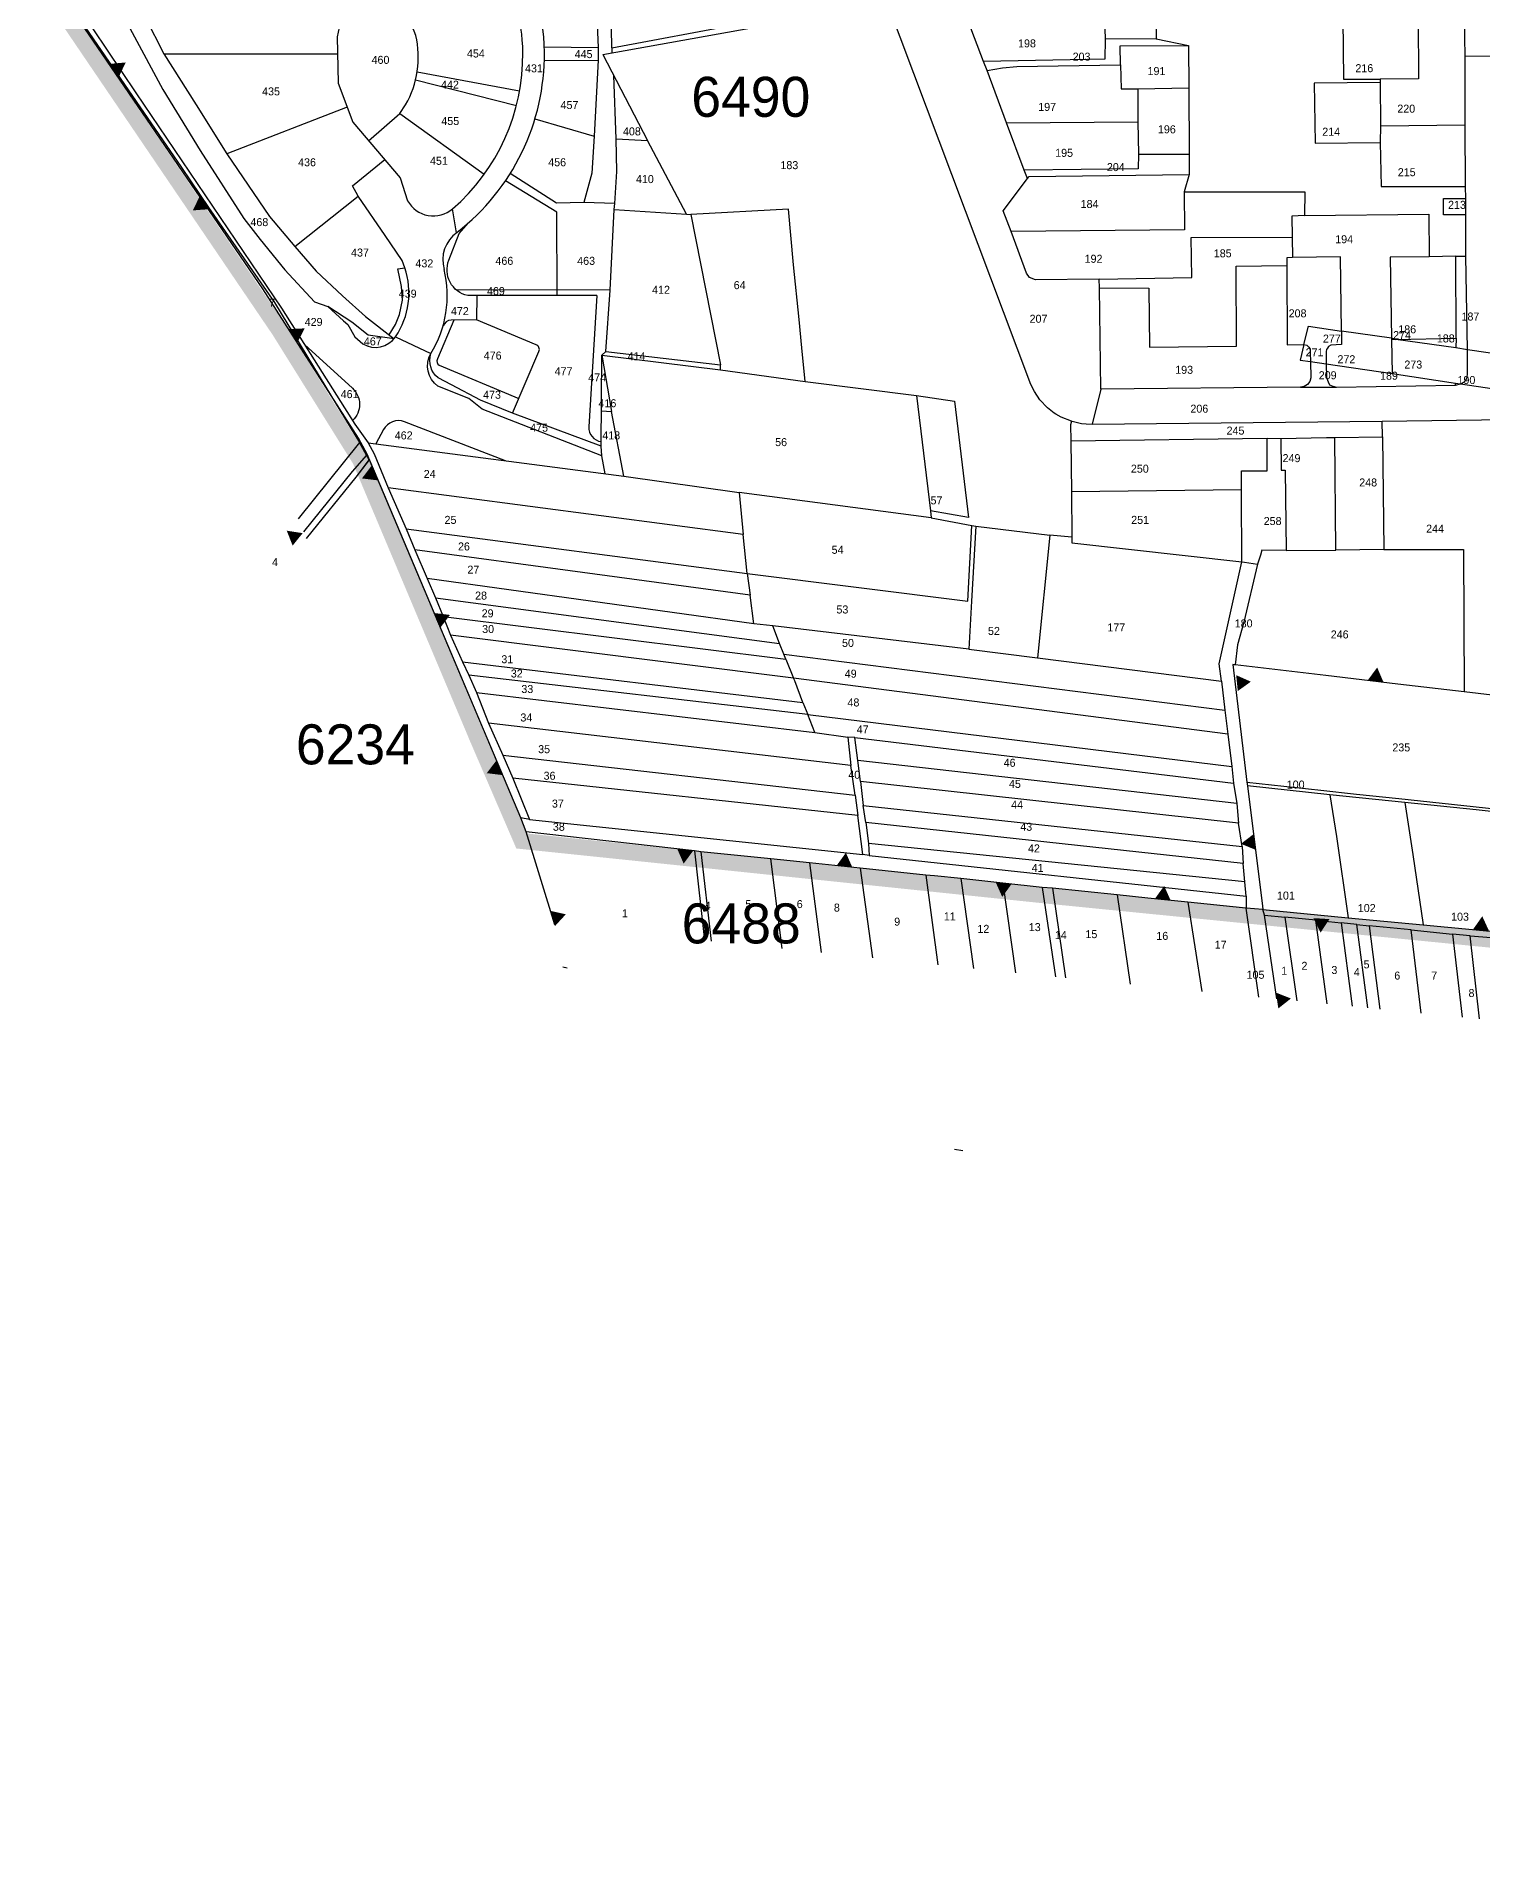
# Model space of a CAD drawing. Extents: x -493 to 187849, y -1657 to 664362.
# Drawn here: x 186292 to 187196, y 660977 to 662117 of the extents above; entities that cross this region are included whole.
import ezdxf

# ---------------------------------------------------------------- set-up
doc = ezdxf.new("R2010")
doc.units = 0
doc.header["$MEASUREMENT"] = 0
doc.layers.get('0').update_dxf_attribs({"linetype": 'CONTINUOUS'})
for name, color, linetype in [('0DXF_GUSH', 3, 'CONTINUOUS'), ('0G_GV_LIN', 10, 'CONTINUOUS'), ('1DXF_GUSH', 3, 'CONTINUOUS'), ('1G_GV_LIN', 1, 'CONTINUOUS'), ('BOUNDARY', 1, 'CONTINUOUS'), ('GBOUND_BOUNDARY', 5, 'CONTINUOUS'), ('HELKA', 3, 'CONTINUOUS')]:
    doc.layers.add(name, color=color, linetype=linetype)
doc.styles.get("Standard").update_dxf_attribs({"font": 'dimheb.shx'})

# ---------------------------------------------------------------- blocks, each defined once
blk = doc.blocks.new('TVC_FENCE')
blk.add_solid([(-0.5, 0), (0.5, 0), (0, 0.87)])

msp = doc.modelspace()

# ---------------------------------------------------------------- linework, layer by layer
at = {"layer": '0DXF_GUSH'}
for points in [[(186473, 661898), (186433.5, 661959.6), (186313.7, 662134.8), (186276.2, 662222.2)], [(186277.6, 662221.9), (186315.2, 662133.7), (186354.3, 662076.6), (186382.8, 662035.3), (186399.7, 662010.4), (186440.9, 661950.9), (186473, 661898)], [(186965.6, 662152.6), (186991.8, 662152.7), (186991.7, 662115.8)], [(186646, 662105.9), (186824, 662137.8)], [(186938.9, 661876.8), (186932.5, 661879.3), (186929.1, 661881.1), (186928, 661881.8), (186923.8, 661885.1), (186919, 661890.2), (186915.7, 661895.3), (186913.3, 661900.2), (186912.8, 661901.4), (186824, 662137.8)], [(186884, 662101.6), (186874.3, 662126.8)], [(186959.3, 662134.5), (186959.9, 662115.5)], [(187133.7, 662128.4), (187108.5, 662128.2), (187108.8, 662090.6), (187131.7, 662090.6)], [(187155.5, 662128.6), (187155.7, 662090.7), (187131.7, 662090.6)], [(187184.8, 662104.7), (187184.4, 662128.9)], [(186959.9, 662115.5), (186959.8, 662103.1), (186884, 662101.6)], [(186991.7, 662115.8), (186959.9, 662115.5)], [(186991.7, 662115.8), (187012.1, 662111.6)], [(186646, 662105.9), (186673.9, 662052.2)], [(186969.5, 662099.5), (186969.4, 662111.4), (187012.1, 662111.6)], [(187012.1, 662111.6), (187012.3, 662085.1)], [(187208.7, 662104.9), (187184.8, 662104.7)], [(187184.9, 662062.1), (187184.8, 662104.7)], [(186886.1, 662095.9), (186884, 662101.6)], [(186886.1, 662095.9), (186895.8, 662097.7), (186904.8, 662098.5), (186969.5, 662099.5)], [(186898.3, 662063.3), (186886.1, 662095.9)], [(186969.5, 662099.5), (186969.9, 662084.5), (186980.3, 662084.6)], [(186980.3, 662084.6), (187012.3, 662085.1)], [(186980.3, 662084.6), (186980.3, 662063.8)], [(187012.3, 662085.1), (187012.4, 662043.6)], [(187131.7, 662088.4), (187090.6, 662088.1), (187091.2, 662050.6), (187131.8, 662051)], [(187131.7, 662090.6), (187131.7, 662088.4)], [(187131.7, 662088.4), (187131.9, 662061.4)], [(186898.3, 662063.3), (186980.3, 662063.8)], [(186909.4, 662033.7), (186898.3, 662063.3)], [(186980.3, 662063.8), (186980.7, 662043.6)], [(187131.9, 662061.4), (187131.8, 662051)], [(187131.9, 662061.4), (187184.9, 662062.1)], [(187185.2, 662023.5), (187184.9, 662062.1)], [(186698.2, 662006.1), (186673.9, 662052.2)], [(187131.8, 662051), (187132.4, 662023.4), (187185.2, 662023.5)], [(186980.7, 662043.6), (186980.5, 662034.4), (186909.4, 662033.7)], [(186980.7, 662043.6), (187012.4, 662043.6)], [(187012.4, 662043.6), (187012.4, 662031)], [(186901.1, 661995.3), (186896.2, 662008.3), (186911.4, 662028.4)], [(186911.4, 662028.4), (186909.4, 662033.7)], [(186911.4, 662028.4), (186912.4, 662029.8), (187012.4, 662031)], [(187012.4, 662031), (187009.3, 662020.2)], [(187185.3, 662015.9), (187185.2, 662023.5)], [(187009.3, 662020.2), (187009.5, 661996.4), (186901.1, 661995.3)], [(187009.3, 662020.2), (187084.8, 662020.2), (187084.5, 662005.3)], [(187185.4, 662005.7), (187171.4, 662005.7), (187171.3, 662016), (187185.3, 662015.9)], [(187185.4, 662005.7), (187185.3, 662015.9)], [(186698.2, 662006.1), (186701.1, 662005.9)], [(186772.4, 661901.6), (186770.4, 661922.7), (186768.7, 661940.4), (186765.2, 661974.6), (186762, 662009.2), (186701.1, 662005.9)], [(186701.1, 662005.9), (186719.5, 661912.1)], [(187084.5, 662005.3), (187076.5, 662005), (187076.7, 661991.8)], [(187084.5, 662005.3), (187162.1, 662006.1), (187162.4, 661979.6)], [(187185.4, 661979.9), (187185.4, 662005.7)], [(186956.2, 661965.6), (186916.3, 661965.2), (186912.6, 661966.6), (186910.8, 661969.3), (186901.1, 661995.3)], [(186956.2, 661965.6), (187014, 661966.6), (187013.6, 661991.5), (187076.7, 661991.8)], [(187076.7, 661991.8), (187077, 661979.1)], [(187077, 661979.1), (187073.5, 661978.9), (187073.5, 661974.1)], [(187107.7, 661933.1), (187107, 661979.4), (187077, 661979.1)], [(187162.4, 661979.6), (187138.1, 661979.3), (187138.9, 661928.6)], [(187179, 661979.9), (187162.4, 661979.6)], [(187179, 661979.9), (187185.4, 661979.9)], [(187179.2, 661928.6), (187179, 661979.9)], [(187186.4, 661921.4), (187185.4, 661979.9)], [(186956.4, 661960.1), (186956.2, 661965.6)], [(186956.4, 661960.1), (186987.3, 661959.9), (186987.7, 661923.1), (187042, 661923.6), (187041.7, 661973.6), (187073.5, 661974.1)], [(187073.5, 661974.1), (187073.7, 661924.4), (187084.1, 661924.7)], [(186957.2, 661896.8), (186956.4, 661960.1)], [(187084.1, 661924.7), (187087, 661936.2), (187107.7, 661933.1)], [(187107.7, 661933.1), (187107.6, 661924.7), (187101, 661924.2), (187099.5, 661923.5), (187098.8, 661922.5), (187098.2, 661921.6), (187098, 661920.4), (187098.1, 661912.6)], [(187138.9, 661928.6), (187107.7, 661933.1)], [(187084.1, 661924.7), (187081.7, 661914.9), (187088.3, 661914.1)], [(187084.1, 661924.7), (187086, 661924.2), (187087.1, 661923.1), (187088, 661921.8), (187088.1, 661919.6), (187088.3, 661914.1)], [(187138.9, 661928.6), (187138.8, 661927.8)], [(187141.6, 661927.9), (187138.8, 661927.8)], [(187138.8, 661927.8), (187139.2, 661906.5)], [(187141.6, 661927.9), (187138.9, 661928.6)], [(187141.6, 661927.9), (187179.2, 661928.6)], [(187179, 661922.6), (187141.6, 661927.9)], [(187179.2, 661928.6), (187179, 661922.6)], [(187186.4, 661921.4), (187179, 661922.6)], [(187181.9, 661900.1), (187184, 661901.1), (187185.4, 661902.4), (187186.2, 661904.4), (187186.4, 661906.4), (187186.4, 661921.4)], [(187210.7, 661917.8), (187186.4, 661921.4)], [(186645.4, 661918), (186719.6, 661908.8)], [(186645.4, 661918), (186651.5, 661882.8)], [(186719.6, 661908.8), (186719.5, 661912.1)], [(186719.6, 661908.8), (186772.4, 661901.6)], [(187088.3, 661914.1), (187088.4, 661903.8), (187087.8, 661901.6), (187086.4, 661899.8), (187084.3, 661898.5), (187082, 661898)], [(187088.3, 661914.1), (187098.1, 661912.6)], [(187098.1, 661912.6), (187139.2, 661906.5)], [(187098.1, 661912.6), (187098.2, 661904), (187099.2, 661901.4), (187100.2, 661899.6), (187102.1, 661898.6), (187104.4, 661898.1)], [(186473, 661898), (186493.9, 661863.5)], [(186498.8, 661856.1), (186493.4, 661866.2), (186473, 661898)], [(186772.4, 661901.6), (186842, 661892.8)], [(187082, 661898), (186957.2, 661896.8)], [(187082, 661898), (187104.4, 661898.1)], [(187104.4, 661898.1), (187178.8, 661899.4)], [(187139.2, 661906.5), (187178.9, 661900.5)], [(187178.8, 661899.4), (187178.9, 661900.5)], [(187178.8, 661899.4), (187181.9, 661900.1)], [(187178.9, 661900.5), (187181.9, 661900.1)], [(187181.9, 661900.1), (187301.2, 661882.5)], [(186842, 661892.8), (186850.8, 661820.7)], [(186842, 661892.8), (186865.8, 661889.4), (186874.5, 661816.6), (186850.8, 661820.7)], [(186957.2, 661896.8), (186951.8, 661875)], [(186659.2, 661842.4), (186651.5, 661882.8)], [(186938.9, 661876.8), (186938.3, 661874.6), (186938.4, 661864.6)], [(186938.9, 661876.8), (186939.4, 661876.8), (186943.5, 661875.8), (186945.2, 661875.4), (186948.1, 661875.1), (186951.8, 661875)], [(186951.8, 661875), (187133, 661876.9)], [(187133, 661876.9), (187210.5, 661877.8), (187218.4, 661877.8)], [(187133.3, 661867), (187133, 661876.9)], [(186493.9, 661863.5), (186455.6, 661815.8)], [(186498.3, 661855.6), (186493.9, 661863.5)], [(186499.4, 661863.3), (186659.2, 661842.4)], [(186499.4, 661863.3), (186503.2, 661856.4), (186511.8, 661835.2)], [(186938.4, 661864.6), (187061.2, 661866.1)], [(186938.4, 661864.6), (186938.8, 661832.6)], [(187045.1, 661833.8), (187045.1, 661845.8), (187061.1, 661845.8), (187061.2, 661866.1)], [(187061.2, 661866.1), (187069.7, 661866)], [(187069.7, 661866), (187098.2, 661866.5), (187103.5, 661866.6)], [(187069.7, 661866), (187069.9, 661846.1), (187072.4, 661846.1), (187073, 661796)], [(187103.5, 661866.6), (187133.3, 661867)], [(187104, 661796.2), (187103.5, 661866.6)], [(187133.3, 661867), (187134.1, 661796.5)], [(186498.3, 661855.6), (186489.3, 661845.4), (186459, 661807.6)], [(186460.8, 661803.5), (186491.9, 661841.9), (186500.3, 661852.7), (186498.3, 661855.6)], [(186498.8, 661856.1), (186498.3, 661855.6)], [(186594.8, 661628.8), (186500.3, 661852.7), (186498.8, 661856.1)], [(186659.2, 661842.4), (186731.2, 661832.2)], [(186511.8, 661835.2), (186523.1, 661809.5)], [(186733.7, 661805.9), (186511.8, 661835.2)], [(186851.3, 661816.4), (186731.2, 661832.2)], [(186731.2, 661832.2), (186733.7, 661805.9)], [(187045.1, 661833.8), (186938.8, 661832.6)], [(186938.8, 661832.6), (186939.1, 661804.3)], [(187045.3, 661788.8), (187045.1, 661831.7), (187045.1, 661833.8)], [(186850.8, 661820.7), (186851.3, 661816.4)], [(186523.1, 661809.5), (186528.5, 661796.4)], [(186523.1, 661809.5), (186736.3, 661781.6)], [(186736.3, 661781.6), (186874.1, 661764.4), (186876.7, 661811.6)], [(186851.3, 661816.4), (186876.7, 661811.6)], [(186879.2, 661811.2), (186876.4, 661764.2), (186874.7, 661734.4)], [(186876.7, 661811.6), (186879.2, 661811.2)], [(186879.2, 661811.2), (186925.4, 661805.6)], [(186528.5, 661796.4), (186536.2, 661778.4)], [(186738, 661768.1), (186528.5, 661796.4)], [(186736.3, 661781.6), (186733.7, 661805.9)], [(186925.4, 661805.6), (186917.7, 661728.8)], [(186939.1, 661804.3), (186925.4, 661805.6)], [(186939.1, 661804.3), (186939.1, 661800.7), (187045.3, 661788.8)], [(187073, 661796), (187057.8, 661796.1), (187056.9, 661793.1), (187055.2, 661787.4)], [(187073, 661796), (187104, 661796.2)], [(187134.1, 661796.5), (187104, 661796.2)], [(187134.1, 661796.5), (187183.9, 661796.6), (187184.2, 661707.6)], [(187032.7, 661714.2), (187031.1, 661725.1), (187045.3, 661788.8)], [(187055.2, 661787.4), (187046.5, 661751.2), (187042.7, 661737), (187041.1, 661724.6)], [(187045.3, 661788.8), (187047.1, 661788.6), (187055.2, 661787.4)], [(186536.2, 661778.4), (186541.5, 661766.3)], [(186740.3, 661750.2), (186536.2, 661778.4)], [(186736.3, 661781.6), (186738, 661768.1)], [(186541.5, 661766.3), (186546.2, 661754.8)], [(186541.5, 661766.3), (186756.5, 661737.9)], [(186740.3, 661750.2), (186738, 661768.1)], [(186546.2, 661754.8), (186550.8, 661743.1)], [(186546.2, 661754.8), (186760.3, 661728.1)], [(186752.3, 661748.8), (186740.3, 661750.2)], [(186550.8, 661743.1), (186558.4, 661726.4)], [(186765.2, 661716.1), (186550.8, 661743.1)], [(186756.5, 661737.9), (186752.3, 661748.8)], [(186874.7, 661734.4), (186752.3, 661748.8)], [(186759.2, 661731.2), (186756.5, 661737.9)], [(186558.4, 661726.4), (186562.2, 661718)], [(186558.4, 661726.4), (186770.9, 661700.9)], [(186760.3, 661728.1), (186759.2, 661731.2)], [(186759.2, 661731.2), (187034.8, 661696.1)], [(186760.3, 661728.1), (186765.2, 661716.1)], [(186874.7, 661734.4), (186917.7, 661728.8)], [(186917.7, 661728.8), (187032.7, 661714.2)], [(186562.2, 661718), (186567, 661707.2)], [(186774.1, 661693.5), (186562.2, 661718)], [(187036.5, 661681.2), (186765.2, 661716.1)], [(186770.9, 661700.9), (186765.9, 661714.5), (186765.2, 661716.1)], [(187041.1, 661724.6), (187040.2, 661724.6), (187039.7, 661724.7), (187048.5, 661651.1)], [(187184.2, 661707.6), (187142.9, 661712.5), (187097.9, 661717.9), (187041.1, 661724.6)], [(186567, 661707.2), (186574.5, 661688)], [(186567, 661707.2), (186778.6, 661682.2)], [(187032.7, 661714.2), (187034.8, 661696.1)], [(187256.4, 661699.1), (187193, 661706.5), (187184.2, 661707.6)], [(186770.9, 661700.9), (186774.1, 661693.5)], [(186778.6, 661682.2), (186774.1, 661693.5)], [(186774.1, 661693.5), (187039.1, 661660.9)], [(187034.8, 661696.1), (187036.5, 661681.2)], [(186574.5, 661688), (186583.5, 661668.1)], [(186801, 661661.5), (186574.5, 661688)], [(186778.6, 661682.2), (186799.1, 661679.2)], [(187036.5, 661681.2), (187039.1, 661660.9)], [(186803.5, 661679), (186799.1, 661679.2)], [(186799.1, 661679.2), (186801, 661661.5)], [(186805.3, 661664.8), (186803.5, 661679)], [(186803.5, 661679), (187040.1, 661650.6)], [(186583.5, 661668.1), (186589.8, 661653.6)], [(186583.5, 661668.1), (186803.7, 661643.1)], [(186803.7, 661643.1), (186801, 661661.5)], [(186807.1, 661651.6), (186805.3, 661664.8)], [(187042.2, 661637.8), (186805.3, 661664.8)], [(187039.1, 661660.9), (187040.1, 661650.6)], [(186805.3, 661630.4), (186589.8, 661653.6)], [(186589.8, 661653.6), (186600.1, 661627.9)], [(186807.1, 661651.6), (186808.6, 661636.7)], [(187043.2, 661625.6), (186807.1, 661651.6)], [(187040.1, 661650.6), (187042.2, 661637.8)], [(187048.5, 661651.1), (187048.8, 661648.8)], [(187048.5, 661651.1), (187094.8, 661646.1), (187117, 661643.7), (187143.4, 661640.9), (187197.5, 661635.1), (187219.3, 661632.9)], [(187100.3, 661643.3), (187048.8, 661648.8)], [(187048.8, 661648.8), (187053.4, 661612.1), (187058.2, 661573.8), (187058.5, 661571.6)], [(186803.7, 661643.1), (186805.3, 661630.4)], [(186810.3, 661625.9), (186808.6, 661636.7)], [(186808.6, 661636.7), (187045.5, 661611)], [(187042.2, 661637.8), (187043.2, 661625.6)], [(187147.1, 661638.5), (187100.3, 661643.3)], [(187100.3, 661643.3), (187104.4, 661617.2), (187111.7, 661566.4)], [(187219.9, 661630.8), (187191.8, 661633.8), (187147.1, 661638.5)], [(187147.1, 661638.5), (187152.1, 661605.9), (187158.6, 661562)], [(186600.1, 661627.9), (186594.8, 661628.8)], [(186598.2, 661620.1), (186594.8, 661628.8)], [(186600.1, 661627.9), (186808.4, 661605.9)], [(186808.4, 661605.9), (186805.3, 661630.4)], [(186810.3, 661625.9), (186812, 661612.9)], [(187046.2, 661600.3), (186810.3, 661625.9)], [(187045.5, 661611), (187043.2, 661625.6)], [(186703.4, 661608.2), (186598.2, 661620.1)], [(186616, 661562), (186598.2, 661620.1)], [(186812, 661612.9), (186812.5, 661605.3)], [(187047.3, 661588.9), (186812, 661612.9)], [(186707.2, 661607.7), (186703.4, 661608.2)], [(186703.4, 661608.2), (186709.6, 661552.3)], [(186751.1, 661603.2), (186707.2, 661607.7)], [(186707.2, 661607.7), (186713.7, 661551.8)], [(186775.1, 661600.8), (186751.1, 661603.2)], [(186758.1, 661547.2), (186751.1, 661603.2)], [(186806.9, 661597.4), (186775.1, 661600.8)], [(186775.1, 661600.8), (186782.5, 661544.7)], [(186812.5, 661605.3), (186808.4, 661605.9)], [(186812.5, 661605.3), (187048, 661579.9)], [(187045.5, 661611), (187046.2, 661600.3)], [(186847.9, 661593.1), (186806.9, 661597.4)], [(186806.9, 661597.4), (186814.6, 661541.4)], [(186847.9, 661593.1), (186855.4, 661537.1)], [(186869.8, 661591), (186853.3, 661592.6), (186847.9, 661593.1)], [(186896, 661588.1), (186869.8, 661591)], [(186869.8, 661591), (186877.6, 661534.8)], [(187047.3, 661588.9), (187046.2, 661600.3)], [(186920.6, 661585.4), (186896, 661588.1)], [(186896, 661588.1), (186904, 661532.1)], [(186927, 661584.9), (186920.6, 661585.4)], [(186920.6, 661585.4), (186928.9, 661529.5)], [(186967.5, 661580.7), (186927, 661584.9)], [(186927, 661584.9), (186935.1, 661528.9)], [(186967.5, 661580.7), (186975.5, 661524.9)], [(187011.5, 661576.1), (186986.5, 661578.7), (186967.5, 661580.7)], [(187048, 661579.9), (187047.3, 661588.9)], [(187048, 661579.9), (187048, 661572.4)], [(187011.5, 661576.1), (187020.4, 661520.4)], [(187048, 661572.4), (187045.7, 661572.7), (187011.5, 661576.1)], [(187058.5, 661571.6), (187048, 661572.4)], [(187056, 661516.9), (187048, 661572.4)], [(187059.4, 661568.1), (187058.5, 661571.6)], [(187058.5, 661571.6), (187111.7, 661566.4)], [(187059.4, 661568.1), (187072.2, 661566.8)], [(187067.2, 661515.8), (187059.4, 661568.1)], [(187091.5, 661564.9), (187072.2, 661566.8)], [(187072.2, 661566.8), (187079.6, 661514.6)], [(187091.5, 661564.9), (187107.4, 661563.2)], [(187098.7, 661512.7), (187091.5, 661564.9)], [(187117.2, 661562.3), (187107.4, 661563.2)], [(187107.4, 661563.2), (187114.2, 661511.1)], [(187111.7, 661566.4), (187158.6, 661562)], [(187117.2, 661562.3), (187125, 661561.3)], [(187124.1, 661510.1), (187117.2, 661562.3)], [(187151.1, 661558.8), (187125, 661561.3)], [(187125, 661561.3), (187131.6, 661509.4)], [(187151.1, 661558.8), (187177, 661556.1)], [(187157.3, 661506.8), (187151.1, 661558.8)], [(187158.6, 661562), (187231.4, 661555.1)], [(187188, 661555.1), (187177, 661556.1)], [(187177, 661556.1), (187183.1, 661504.3)], [(187188, 661555.1), (187201.2, 661554)], [(187193.8, 661503.2), (187188, 661555.1)], [(186623.7, 661534.9), (186621, 661535.6)], [(186865.7, 661421.8), (186870.9, 661421)]]:
    msp.add_lwpolyline(points, dxfattribs=at)
at = {"layer": '0G_GV_LIN'}
for points in [[(186473, 661898), (186433.5, 661959.6), (186313.7, 662134.8), (186276.2, 662222.2)], [(186277.6, 662221.9), (186315.2, 662133.7), (186354.3, 662076.6), (186382.8, 662035.3), (186399.7, 662010.4), (186440.9, 661950.9), (186473, 661898)], [(186498.8, 661856.1), (186493.4, 661866.2), (186473, 661898)], [(186473, 661898), (186493.9, 661863.5), (186498.3, 661855.6)], [(187301.9, 661878.9), (187315.8, 661854), (187325.4, 661837.4), (187333.3, 661823.6), (187348.9, 661796.4), (187356.5, 661783), (187362.3, 661772.9), (187375.6, 661749.7), (187387.2, 661729.5), (187405, 661698.4), (187406.2, 661696.2), (187415.2, 661680.4), (187380.6, 661684.4), (187308.7, 661693), (187256.4, 661699.1), (187193, 661706.5), (187184.2, 661707.6), (187142.9, 661712.5), (187097.9, 661717.9), (187041.1, 661724.6)], [(186498.3, 661855.6), (186489.3, 661845.4), (186459, 661807.6)], [(186460.8, 661803.5), (186491.9, 661841.9), (186500, 661852.6), (186498.3, 661855.6)], [(186498.8, 661856.1), (186498.3, 661855.6)], [(186598.2, 661620.1), (186594.8, 661628.8), (186498.8, 661856.1)], [(187041.1, 661724.6), (187040.2, 661724.6), (187039.7, 661724.7), (187048.5, 661651.1), (187048.8, 661648.8), (187053.4, 661612.1), (187058.2, 661573.8), (187058.5, 661571.6)], [(187058.5, 661571.6), (187048, 661572.4), (187045.7, 661572.7), (187011.5, 661576.1), (186986.5, 661578.7), (186967.5, 661580.7), (186927, 661584.9), (186920.6, 661585.4), (186896, 661588.1), (186869.8, 661591), (186853.3, 661592.6), (186847.9, 661593.1), (186806.9, 661597.4), (186775.1, 661600.8), (186751.1, 661603.2), (186707.2, 661607.7), (186703.4, 661608.2), (186598.2, 661620.1)], [(186616, 661562), (186598.2, 661620.1)], [(187058.5, 661571.6), (187111.7, 661566.4), (187158.6, 661562), (187231.4, 661555.1), (187233.6, 661554.9), (187281.8, 661550.6), (187322.4, 661546.7), (187354.9, 661543.4), (187398.6, 661538.9), (187431.4, 661535.7), (187469.4, 661532), (187473.7, 661531.6)], [(187067.2, 661515.8), (187059.4, 661568.1), (187058.5, 661571.6)]]:
    msp.add_lwpolyline(points, dxfattribs=at)
at = {"layer": 'GBOUND_BOUNDARY', "color": 5, "const_width": 10}
msp.add_lwpolyline([(186309.2, 662131.9), (186443.8, 661933.6), (186466, 661898), (186486.1, 661865.8), (186494.4, 661852.5), (186503.3, 661831.3), (186565.9, 661682.9), (186566.7, 661680.9), (186595.4, 661614.4), (186923.3, 661580.3), (187343.3, 661538.6), (187424.8, 661530.7), (187441.4, 661529.1), (187475.6, 661195.2), (187478.3, 661164.4), (187486, 661073.6), (187496.2, 660991.7), (187509.4, 660889.8)], dxfattribs=at)
msp.add_lwpolyline([(186309.2, 662131.9), (186443.8, 661933.6), (186466, 661898), (186486.1, 661865.8), (186494.4, 661852.5), (186503.3, 661831.3), (186565.9, 661682.9), (186566.7, 661680.9), (186595.4, 661614.4), (186923.3, 661580.3), (187343.3, 661538.6), (187424.8, 661530.7), (187441.4, 661529.1), (187475.6, 661195.2), (187478.3, 661164.4), (187486, 661073.6), (187496.2, 660991.7), (187509.4, 660889.8)], dxfattribs=at)
at = {"layer": 'HELKA', "linetype": 'CONTINUOUS'}
for points in [[(186250.7, 662292.9), (186318.4, 662135.3), (186354.2, 662081.9), (186445.2, 661947.5), (186491.1, 661874.9), (186499.4, 661863.3)], [(186326.5, 662207), (186334.2, 662190.2), (186352.9, 662143.3), (186360.3, 662128.8), (186371.7, 662106.4), (186391.8, 662074.4), (186411.1, 662043.9), (186437.7, 662004.7), (186453.6, 661985.9), (186493.1, 662017.5)], [(186651.8, 662106.9), (186650.6, 662144.4), (186651.6, 662144.9)], [(186812, 662140.1), (186651.7, 662109.9)], [(186371.7, 662106.4), (186480.2, 662106.3)], [(186609.4, 662110.7), (186643.2, 662110.3)], [(186609.4, 662102.3), (186643, 662102.4)], [(186593.9, 662083.1), (186529.9, 662094.9)], [(186654.4, 662053.3), (186652.8, 662092.8)], [(186529, 662090.2), (186592, 662074.1)], [(186486.2, 662073.1), (186411.1, 662043.9)], [(186499.6, 662052.1), (186519.1, 662069.1), (186571.9, 662031.1)], [(186603.6, 662065.7), (186640.5, 662054.9)], [(186653.6, 662012.8), (186654.7, 662032.9), (186654.4, 662053.3), (186673.9, 662052.2)], [(186522.2, 661972.6), (186520.7, 661977.3), (186510.1, 661992.8), (186493.1, 662017.5), (186489.5, 662023.8), (186509.7, 662040.4)], [(186617.4, 661955.3), (186617.2, 662007.4), (186585.2, 662027.1)], [(186653.2, 662009.1), (186653.6, 662012.8), (186634.2, 662013.4), (186617, 662013), (186588.1, 662031.5)], [(186554.6, 661994.6), (186552.1, 662009.4)], [(186650.5, 661958.6), (186653.2, 662009.1), (186698.2, 662006.1)], [(186453.6, 661985.9), (186466.9, 661970.5), (186483.3, 661955.1), (186497.7, 661942.2), (186515.6, 661928.3)], [(186512.6, 661930.7), (186516.5, 661937.2), (186519, 661943.5), (186520.9, 661952.4), (186520.3, 661960.9), (186518, 661971.9), (186522.2, 661972.6)], [(186645.4, 661918), (186647.8, 661920.3), (186650.5, 661958.6), (186554.4, 661958.9)], [(186515.6, 661928.3), (186499.3, 661930.6), (186489.1, 661938.7), (186474.2, 661948.4)], [(186516.5, 661929.6), (186538.6, 661919)], [(186647.8, 661920.3), (186719.5, 661912.1)], [(186647.5, 661843.9), (186645.3, 661855.1), (186644.9, 661861.1), (186645.4, 661918)], [(186645.1, 661883.2), (186651.5, 661882.8)]]:
    msp.add_lwpolyline(points, dxfattribs=at)
for points in [[(186279.3, 662283.7), (186319.9, 662188.6), (186338.1, 662146.8), (186351.8, 662119.8), (186371.1, 662084.1), (186394.4, 662045.9), (186421.7, 662003.4), (186431.9, 661990.3), (186447.4, 661971.3), (186465.9, 661951.3), (186474.2, 661948.4), (186484, 661939.5), (186486.6, 661937.3), (186491.1, 661929.5), (186496, 661925.2, 0.406547), (186516.5, 661929.6, 0.237877), (186522.2, 661972.6, -3.279508)], [(186643.5, 662244.6), (186631.5, 662244.3), (186631.1, 662166.5, -0.096543), (186642.3, 662129.5), (186643.2, 662110.3), (186643, 662102.4), (186640.5, 662054.9), (186639.2, 662031.7), (186634.2, 662013.4)], [(186517.8, 662208.1), (186492.1, 662147.6), (186486.6, 662139.8, 0.055082), (186480, 662116.9), (186480.7, 662088), (186489.7, 662063.7), (186519.4, 662028.9), (186524, 662014.5, 0.469295), (186552.1, 662009.4, 0.219576), (186596, 662107.1, 0.314993), (186531.1, 662200.1, 0.249792), (186511.8, 662193.9, 2.373069)], [(186519.1, 662069.1), (186522.8, 662074.5, 0.186074), (186529.2, 662117.9, 0.199154), (186514.8, 662135, -0.015247), (186492.1, 662147.6, -3.640902)], [(186642.2, 661955.3), (186561.6, 661955.3, -0.463287), (186549.8, 661977.4), (186556.3, 661994), (186561.8, 662000.5)], [(186567.3, 661955.3), (186567, 661940.1), (186551.3, 661939.9, 0.317891), (186546.2, 661936.2, 1.399463)], [(186642.2, 661955.3), (186637.3, 661873.3, 0.393943), (186645, 661864, 0.064985)], [(186553, 661939.9), (186542.6, 661915.7, 0.366483), (186543.8, 661911.7), (186593.5, 661890.9)], [(186589.6, 661881.7), (186606.1, 661920.4, 0.436012), (186604.3, 661924.5), (186567, 661940.1)], [(186459.6, 661924.7), (186489.5, 661897.5, -0.437978), (186489.6, 661877.2, 3.496799)], [(186645.3, 661855.1), (186570.6, 661884.3), (186562.3, 661890.9), (186543, 661898.7, -0.396096), (186538.6, 661919)], [(186644.9, 661861.1), (186589.6, 661881.7), (186569.6, 661890), (186551.4, 661899.5), (186543.1, 661903.8, -0.309044), (186538.6, 661919, -0.596132)], [(186585.1, 661852.1), (186522.1, 661876.4, 0.380772), (186509, 661871.5), (186504.2, 661862.7)]]:
    msp.add_lwpolyline(points, format="xyb", dxfattribs=at)
for centre, radius, start, end in [((186498.2, 662107.6), 111.3, 359.8378, 77.9975), ((186468.9, 662106), 140.6, 307.7401, 0.5497), ((186566.9, 661977.6), 20.9, 124.8597, 196.7382), ((186480.2, 661955.1), 68.6, 328.2649, 13.9134)]:
    msp.add_arc(centre, radius, start, end, dxfattribs=at)

# ---------------------------------------------------------------- block references
at = {"layer": 'BOUNDARY', "color": 1, "linetype": 'CONTINUOUS', "xscale": 10, "yscale": 10, "zscale": 10}
for p, rotation in [((186340.7, 662096), 304.8656944166859), ((186397, 662013.4), 124.1038619342067), ((186452.4, 661930.1), 302.6975901825944), ((186503.5, 661844.4), 112.9534737266962), ((186455.3, 661802.9), 51.29315801562473), ((186542.5, 661752.3), 292.9534737266962), ((187042.3, 661713.1), 275.8092603010396), ((187128.9, 661714.2), 353.1420257442186), ((186581.5, 661660.2), 112.9534737266962), ((187053.4, 661613.8), 97.48391803427855), ((186697.5, 661608.9), 173.5241370743656), ((186797, 661598.4), 354.0419648226732), ((186896.5, 661588.1), 174.0346340909586), ((186995.9, 661577.7), 354.0346340909586), ((186614.6, 661566), 287.5001458393161), ((187194.8, 661558.7), 354.7267425883068), ((187095.1, 661565.9), 176.5052732470065), ((187067.4, 661514.7), 278.4741628714642)]:
    msp.add_blockref('TVC_FENCE', p, dxfattribs=dict(at, rotation=rotation))

# ---------------------------------------------------------------- texts
at = {"layer": '1DXF_GUSH'}
for s, p in [('198', (186905.5, 662110.4)), ('460', (186501.5, 662100.1)), ('454', (186561.1, 662104.1)), ('445', (186628.4, 662103.7)), ('203', (186939.6, 662102.1)), ('431', (186597.4, 662094.8)), ('191', (186986.4, 662093.1)), ('216', (187116.3, 662094.9)), ('435', (186433.1, 662080.4)), ('442', (186544.9, 662084.6)), ('457', (186619.6, 662071.9)), ('197', (186918.1, 662070.7)), ('220', (187142.5, 662069.6)), ('455', (186545.1, 662061.9)), ('408', (186658.6, 662055.4)), ('196', (186992.9, 662056.7)), ('214', (187095.6, 662055.2)), ('195', (186928.7, 662042)), ('436', (186455.6, 662036.1)), ('451', (186538, 662037)), ('456', (186611.9, 662036.1)), ('183', (186757, 662034.3)), ('204', (186961, 662033.1)), ('215', (187142.8, 662029.9)), ('410', (186666.7, 662025.6)), ('184', (186944.6, 662010)), ('213', (187174.2, 662009.5)), ('468', (186425.8, 661998.7)), ('194', (187103.7, 661988)), ('437', (186488.7, 661979.7)), ('432', (186528.9, 661972.9)), ('466', (186578.9, 661974.5)), ('463', (186630, 661974.5)), ('192', (186947.1, 661975.8)), ('185', (187027.8, 661979.2)), ('439', (186518.5, 661954)), ('469', (186573.6, 661955.6)), ('412', (186676.8, 661956.4)), ('64', (186727.8, 661959.3)), ('7', (186437.5, 661948.3)), ('472', (186551.1, 661943.1)), ('207', (186912.7, 661938.3)), ('208', (187074.6, 661941.7)), ('187', (187182.6, 661939.7)), ('429', (186459.7, 661936.3)), ('274', (187139.9, 661928.1)), ('186', (187143.1, 661931.7)), ('467', (186496.7, 661924.2)), ('476', (186571.6, 661915.3)), ('271', (187085.2, 661917.3)), ('277', (187096, 661925.9)), ('188', (187167.2, 661926)), ('477', (186615.9, 661905.5)), ('414', (186661.5, 661914.9)), ('193', (187003.7, 661906.4)), ('272', (187105.1, 661913)), ('273', (187146.9, 661909.7)), ('474', (186636.9, 661901.6)), ('209', (187093.4, 661903)), ('189', (187131.7, 661902.7)), ('190', (187180.1, 661900)), ('461', (186482.2, 661891.2)), ('473', (186571.2, 661890.8)), ('416', (186643.3, 661885.5)), ('206', (187013.2, 661882.1)), ('475', (186600.6, 661870.2)), ('462', (186516, 661865.4)), ('418', (186645.7, 661865.4)), ('56', (186753.7, 661861.2)), ('245', (187035.8, 661868.4)), ('249', (187070.8, 661851.2)), ('24', (186534.1, 661841.3)), ('250', (186976, 661844.6)), ('248', (187118.7, 661836)), ('57', (186850.8, 661824.8)), ('25', (186547.1, 661812.6)), ('251', (186976.2, 661812.6)), ('258', (187059, 661811.9)), ('244', (187160.5, 661807.1)), ('26', (186555.5, 661796)), ('54', (186789, 661793.9)), ('4', (186439.3, 661786.2)), ('27', (186561.4, 661781.5)), ('28', (186566.2, 661765.3)), ('53', (186792, 661756.6)), ('29', (186570.3, 661754.2)), ('30', (186570.6, 661744.4)), ('177', (186961.3, 661745.4)), ('180', (187040.9, 661747.9)), ('50', (186795.5, 661735.7)), ('52', (186886.7, 661743.2)), ('246', (187100.9, 661741)), ('31', (186582.6, 661725.5)), ('32', (186588.5, 661716.6)), ('49', (186797.2, 661716.5)), ('33', (186595.1, 661706.9)), ('48', (186798.9, 661698.5)), ('34', (186594.5, 661689.1)), ('47', (186804.7, 661681.7)), ('35', (186605.6, 661669.3)), ('235', (187139.4, 661670.4)), ('36', (186609, 661652.7)), ('40', (186799.4, 661653.3)), ('46', (186896.5, 661660.8)), ('45', (186899.8, 661647.6)), ('100', (187073.4, 661647.2)), ('37', (186614.2, 661635.3)), ('44', (186901.2, 661634.6)), ('38', (186614.8, 661620.8)), ('43', (186906.9, 661620.8)), ('42', (186911.7, 661607.3)), ('41', (186914, 661595.1)), ('101', (187067.3, 661577.8)), ('1', (186658, 661566.7)), ('4', (186709.6, 661571.4)), ('5', (186735.1, 661572.5)), ('6', (186767.2, 661572.5)), ('8', (186790.4, 661570.3)), ('11', (186859.1, 661564.8)), ('102', (187117.8, 661570)), ('103', (187176.1, 661564.6)), ('9', (186828.1, 661561.5)), ('12', (186880.1, 661557)), ('13', (186912.2, 661558.1)), ('14', (186928.5, 661553.1)), ('15', (186947.6, 661553.7)), ('16', (186991.9, 661552.6)), ('17', (187028.4, 661547.1)), ('105', (187048.3, 661528.3)), ('1', (187069.9, 661530.8)), ('2', (187082.6, 661533.9)), ('3', (187101.3, 661531.3)), ('4', (187115.3, 661530)), ('5', (187121.4, 661534.8)), ('6', (187140.6, 661527.8)), ('7', (187163.7, 661527.8)), ('8', (187187, 661516.9))]:
    msp.add_text(s, height=5, dxfattribs=at).set_placement(p)
at = {"layer": '1G_GV_LIN'}
for s, p in [('6490', (186701.3, 662067)), ('6234', (186454.2, 661662.3)), ('6488', (186695.3, 661550.4))]:
    msp.add_text(s, height=25, dxfattribs=at).set_placement(p)

doc.saveas('drawing.dxf')
